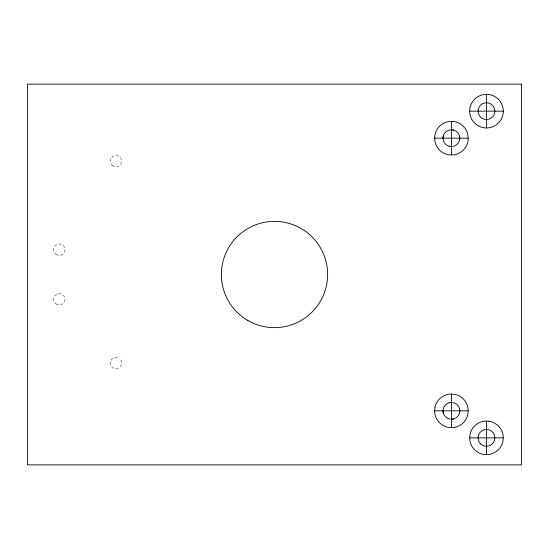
<?xml version="1.0" encoding="UTF-8"?>
<svg xmlns="http://www.w3.org/2000/svg" width="549" height="549" viewBox="0 0 549 549"><rect width="100%" height="100%" fill="white"/><g stroke="black" fill="none" stroke-linecap="round" stroke-linejoin="round"><path stroke-width="0.41" stroke-dasharray="2.75 2.06" d="M120.78 359.931A5.71 5.71 0 0 1 117.294 368.612A5.71 5.71 0 0 1 110.328 362.361A5.71 5.71 0 0 1 118.584 357.955M55.998 303.933A5.71 5.71 0 0 0 65.008 299.857A5.71 5.71 0 0 0 56.972 294.092A5.71 5.71 0 0 0 55.998 303.933M112.092 165.324A5.71 5.71 0 0 0 121.562 162.456A5.71 5.71 0 0 0 114.343 155.69A5.71 5.71 0 0 0 112.092 165.324M55.977 254.331A5.71 5.71 0 0 0 65.008 250.289A5.71 5.71 0 0 0 56.993 244.497A5.71 5.71 0 0 0 55.977 254.331"/><path stroke-width="0.82" d="M443.002 138.17L443.283 135.994M459.534 140.345A8.413 8.413 0 0 0 449.233 130.044A8.413 8.413 0 0 0 445.465 144.119A8.413 8.413 0 0 0 459.534 140.345L459.822 138.17M449.233 402.705L451.408 402.417M451.408 419.244L453.591 418.956M469.656 111.145L503.303 111.145A16.827 16.827 0 0 1 478.069 125.714A16.827 16.827 0 0 1 478.069 96.576A16.827 16.827 0 0 1 503.303 111.145M434.63 138.17L468.119 138.17M434.671 410.83L468.153 410.83M469.656 437.855L503.165 437.855M451.408 129.756L453.591 130.044M449.233 146.295L451.408 146.583M459.534 408.655L459.822 410.83A8.413 8.413 0 0 1 447.209 418.112A8.413 8.413 0 0 1 447.209 403.542A8.413 8.413 0 0 1 459.822 410.83M443.002 410.83L443.283 413.006M486.483 94.318L486.483 127.972M486.483 421.172L486.483 454.538M451.408 121.391L451.408 154.948M451.408 394.024L451.408 427.637M434.986 407.193L434.602 411.565A16.827 16.827 0 0 0 447.771 427.252L452.15 427.637A16.827 16.827 0 0 0 467.837 414.468L468.222 410.096A16.827 16.827 0 0 0 455.052 394.402L450.674 394.024A16.827 16.827 0 0 0 434.986 407.193M452.623 121.391L448.238 121.645A16.827 16.827 0 0 0 434.63 136.955L434.89 141.34A16.827 16.827 0 0 0 450.201 154.948L454.586 154.694A16.827 16.827 0 0 0 468.194 139.384L467.933 134.999A16.827 16.827 0 0 0 452.623 121.391M488.315 421.131L483.923 421.227A16.827 16.827 0 0 0 469.759 436.023L469.855 440.415A16.827 16.827 0 0 0 484.643 454.579L489.035 454.483A16.827 16.827 0 0 0 503.207 439.687L503.11 435.295A16.827 16.827 0 0 0 488.315 421.131M521.55 84.121L27.45 84.121L27.45 464.879L521.55 464.879L521.55 84.121M247.935 320.513A53.129 53.129 0 0 0 327.629 274.5A53.129 53.129 0 0 0 247.935 228.487A53.129 53.129 0 0 0 247.935 320.513M482.276 118.433A8.413 8.413 0 0 0 494.896 111.145A8.413 8.413 0 0 0 482.276 103.864A8.413 8.413 0 0 0 482.276 118.433M480.533 443.805A8.413 8.413 0 0 0 494.608 440.03A8.413 8.413 0 0 0 484.3 429.73A8.413 8.413 0 0 0 480.533 443.805"/></g></svg>
